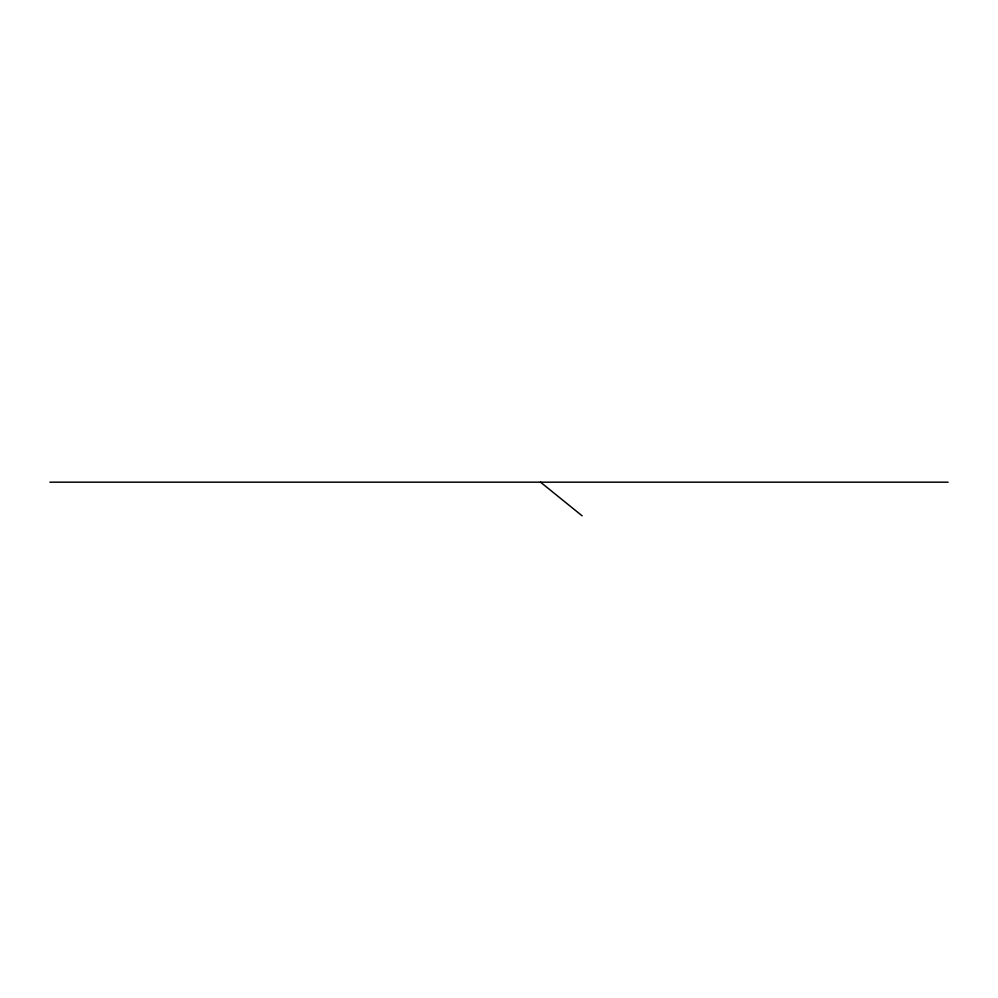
<?xml version="1.0" encoding="UTF-8"?>
<svg xmlns="http://www.w3.org/2000/svg" width="998" height="998" viewBox="0 0 998 998"><rect width="100%" height="100%" fill="white"/><g stroke="black" fill="none" stroke-linecap="round" stroke-linejoin="round"><path stroke-width="1.5" d="M49.9 482.184L948.1 482.184M540.529 482.184L582.121 515.816"/></g></svg>
